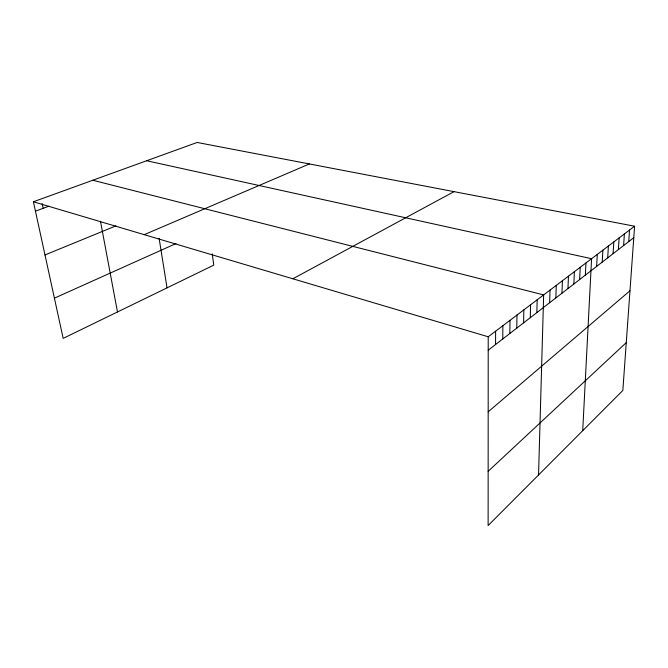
<?xml version="1.0" encoding="UTF-8"?>
<svg xmlns="http://www.w3.org/2000/svg" width="668" height="668" viewBox="0 0 668 668"><rect width="100%" height="100%" fill="white"/><g stroke="black" fill="none" stroke-linecap="round" stroke-linejoin="round"><path stroke-width="1" d="M634.6 226.218L488.216 336.781L488.124 525.541L622.843 390.446L634.6 226.218L197.16 142.459L33.4 201.761L63.176 338.375L213.777 265.138L212.249 253.848M495.564 344.529L495.614 331.194M502.77 338.952L502.879 325.708M509.843 333.491L509.993 320.331M516.781 328.122L516.982 315.054M523.595 322.861L523.837 309.877M530.283 317.692L530.567 304.8M536.847 312.616L537.172 299.807M538.55 474.973L543.66 294.914L92.794 180.251M549.63 302.738L550.023 290.104M555.843 297.936L556.277 285.378M561.955 293.21L562.423 280.735M567.959 288.576L568.46 276.176M573.854 284.017L574.388 271.701M579.657 279.533L580.216 267.292M585.352 275.124L585.945 262.967M582.721 430.685L591.581 258.716L146.659 160.746M596.633 266.407L597.284 254.408M602.21 262.098L602.887 250.174M607.696 257.856L608.398 246.008M613.082 253.69L613.817 241.916M618.384 249.59L619.144 237.9M623.603 245.565L624.38 233.942M628.73 241.599L629.532 230.051M488.149 471.307L626.267 342.626M488.183 411.814L629.982 290.764M488.208 350.207L633.782 237.699M292.851 278.781L454.031 191.641M54.409 298.153L175.993 243.561M144.23 234.66L309.384 163.952M44.99 254.951L115.898 225.893M35.454 211.172L48.864 206.203M33.4 201.761L488.216 336.781M42.159 203.631L43.161 208.316M100.484 221.283L117.484 311.964M159.109 238.367L167.05 287.858"/></g></svg>
